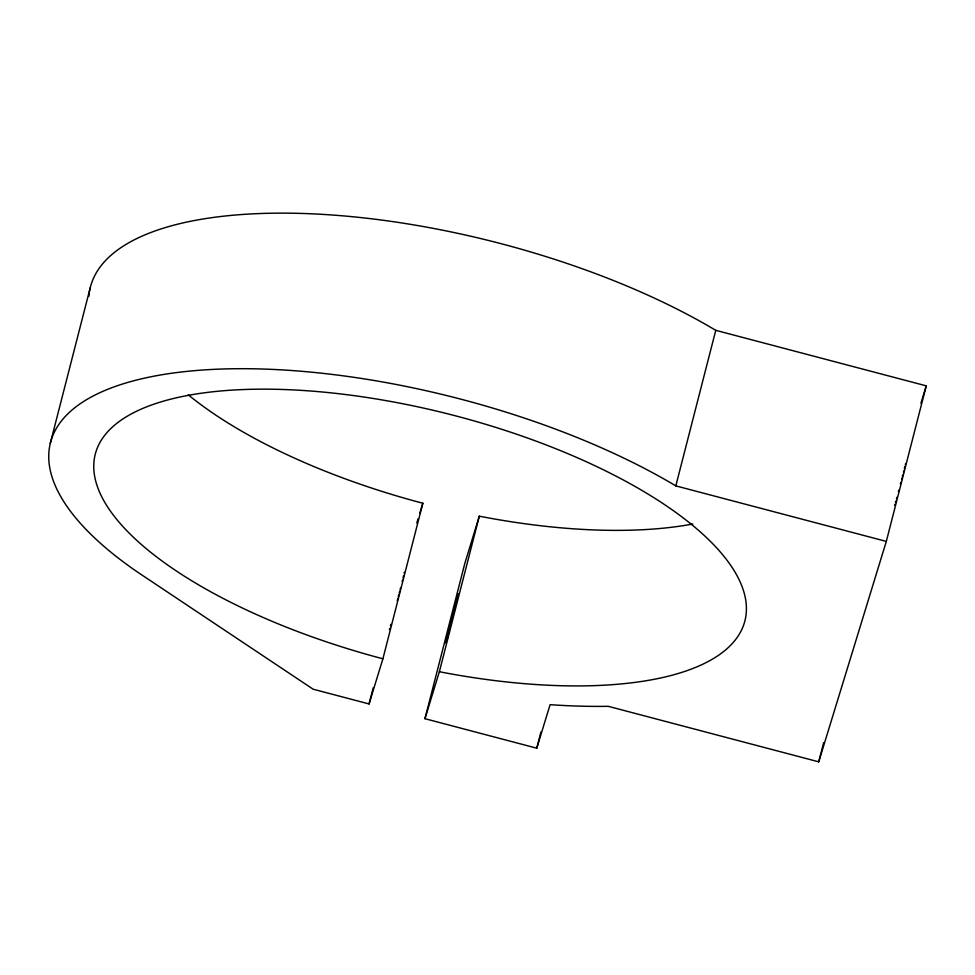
<?xml version="1.0" encoding="UTF-8"?>
<svg xmlns="http://www.w3.org/2000/svg" width="975" height="975" viewBox="0 0 975 975"><rect width="100%" height="100%" fill="white"/><g stroke="black" fill="none" stroke-linecap="round" stroke-linejoin="round"><path stroke-width="1.46" d="M404.223 572.313L404.125 573.068M403.54 575.75L403.065 577.761M905.336 464.563L905.531 463.759M402.151 581.539L402.48 580.186M904.898 466.416L904.373 468.573M903.447 472.266L903.764 470.974M400.152 589.485L400.591 587.754M50.273 443.381L90.212 287.82M89.371 292.049A381.603 144.19 14.4 0 1 324.078 214.463A381.603 144.19 14.4 0 1 715.76 330.33L926.25 385.856L886.312 541.405L675.821 485.879A381.603 144.19 14.4 0 0 164.726 374.29A381.603 144.19 14.4 0 0 137.317 571.935L313.158 689.215L369.062 703.95L373.206 687.814M369.062 703.95L382.907 658.795L422.845 503.246L417.909 501.93A335.351 126.713 14.4 0 1 188.285 394.851M886.312 541.405L818.732 761.841L608.242 706.314A381.603 144.19 14.4 0 1 550.095 704.681L536.762 748.191L424.954 718.697L464.892 563.148L479.298 516.177A335.351 126.713 14.4 0 0 692.811 524.002M424.954 718.697L439.359 671.726L479.298 516.177M536.762 748.191L540.906 732.054M675.821 485.879L715.76 330.33M818.732 761.841L823.631 742.755M902.387 476.422L902.753 474.996M399.226 593.092L399.701 591.264M398.251 596.871L398.751 594.969M901.619 479.371L902.009 477.884M397.239 600.758L397.751 598.808M900.425 483.953L900.827 482.418M898.389 491.607L898.792 490.108M896.488 498.627L896.842 497.311M895.477 502.247L895.793 501.101M390.475 625.816L390.878 624.378M894.623 505.257L894.892 504.319M389.403 629.557L389.744 628.4M416.788 523.002L418.08 518.773M419.811 513.118L422.845 503.246M920.912 403.248L926.25 385.856M382.907 658.795L377.971 657.479A335.351 126.713 14.4 0 1 148.931 405.966A335.351 126.713 14.4 0 1 703.304 534.617A335.351 126.713 14.4 0 1 439.359 671.726M88.847 296.363A381.603 144.19 14.4 0 1 89.164 293.475M447.391 638.393A25.155 2.925 -72 0 1 447.927 635.371M448.159 634.237A25.155 2.925 -72 0 1 449.755 627.766M445.429 642.318L445.38 642.939L458.323 593.751L445.429 642.318"/></g></svg>
